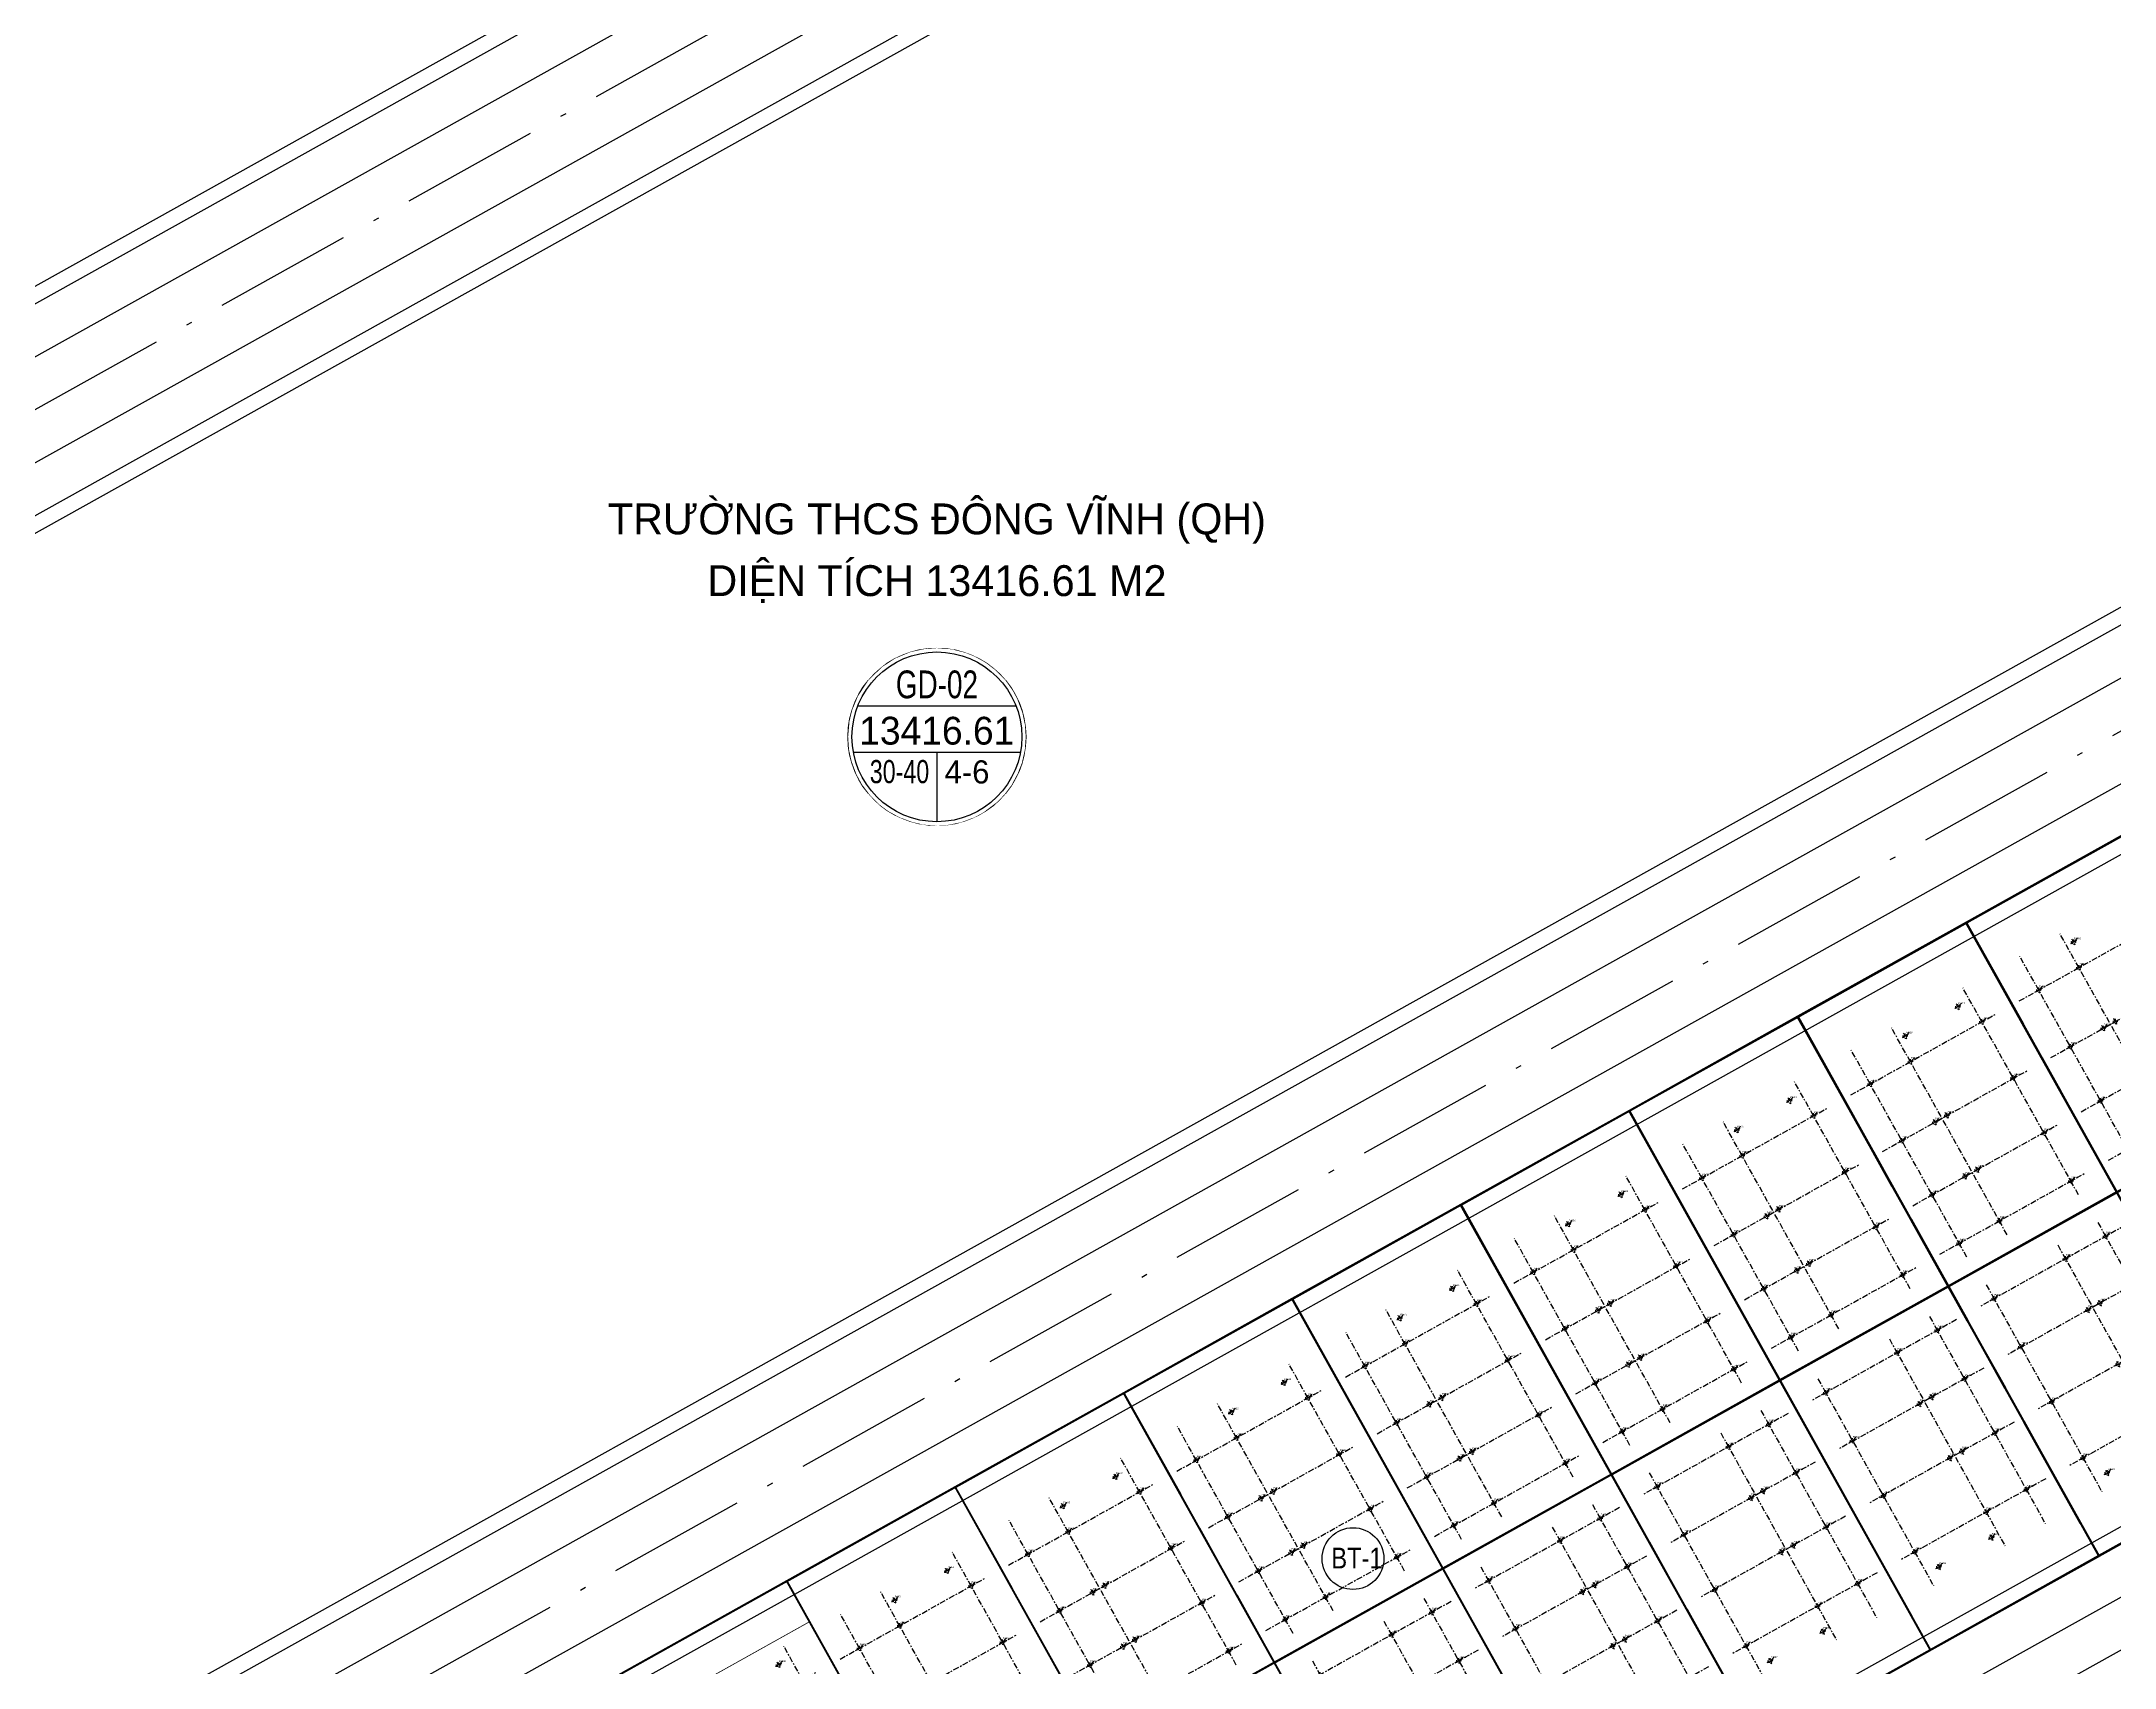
# Model space of a CAD drawing. Header units: millimetres. Extents: x 567980 to 569430, y 2065777 to 2066666.
# Drawn here: x 568931.5 to 569065.7, y 2066363.4 to 2066468.7 of the extents above; entities that cross this region are included whole.
import ezdxf
from ezdxf.enums import TextEntityAlignment as Align
from ezdxf.xclip import XClip

# ---------------------------------------------------------------- set-up
doc = ezdxf.new("R2010")
doc.units = ezdxf.units.MM
for name, pattern in [('ACAD_ISO10W100', [18.5, 12, -3, 0.5, -3]), ('CENTER', [3, 1.5, -0.5, 0.5, -0.5]), ('CENTER2', [1.125, 0.75, -0.125, 0.125, -0.125]), ('DOT', [0.25, 0, -0.25]), ('HIDDEN', [0.75, 0.5, -0.25])]:
    doc.linetypes.add(name, pattern=pattern)
for name, color, linetype in [('01.AXIS', 160, 'CENTER2'), ('BoThamCo', 94, 'Continuous'), ('CDC.01.AXIS', 160, 'CENTER2'), ('ChiaLo', 128, 'CENTER'), ('datOBt', 42, 'Continuous'), ('datTruog', 134, 'Continuous'), ('ghi_chu', 7, 'Continuous'), ('LogDg', 7, 'Continuous'), ('loKBT', 42, 'Continuous'), ('RANHGIOI', 2, 'HIDDEN'), ('TimDg', 222, 'Continuous'), ('ViaHeS', 32, 'Continuous')]:
    doc.layers.add(name, color=color, linetype=linetype)
for name, color, linetype, lineweight in [('A-KY HIEU', 34, 'Continuous', 20), ('boDnv', 54, 'Continuous', 25), ('E- RANH GIOI', 1, 'CENTER', 13), ('E- THAY', 9, 'Continuous', 20), ('kata_text', 254, 'Continuous', 30)]:
    doc.layers.add(name, color=color, linetype=linetype, lineweight=lineweight)
doc.styles.add('avantH', font='', dxfattribs={"height": 10})
doc.styles.add('avh', font='')
doc.styles.add('kata_dim', font='vnrms.shx', dxfattribs={"width": 0.66, "oblique": 7})
doc.styles.add('kata_text', font='arial.ttf', dxfattribs={"width": 0.8})
doc.styles.add('rms', font='romans.shx', dxfattribs={"width": 0.7, "bigfont": 'vns.shx'})
doc.styles.add('VNH', font='', dxfattribs={"height": 2.5})
doc.styles.get('avantH').set_extended_font_data('.VnAvantH')
doc.styles.get('avh').set_extended_font_data('.VnAvantH')
doc.styles.get('VNH').set_extended_font_data('.VnArial NarrowH')
doc.linetypes.add('ADL', pattern='A,0.125,-0.15,["++",rms,S=0.5,R=0,X=0,Y=-0.2245],-1.35,1.125', length=2.75)
doc.dimstyles.new('kata_dim_iso', dxfattribs={"dimtxt": 2.5, "dimasz": 1.5, "dimexe": 1.5, "dimexo": 2.5, "dimtad": 1, "dimdec": 0, "dimzin": 0, "dimdsep": 46, "dimtxsty": 'kata_dim', "dimblk": 'kata_block_ArchTick', "dimcen": 0.09, "dimdle": 1.2, "dimclrd": 8, "dimclre": 8, "dimclrt": 3, "dimadec": 0, "dimazin": 0, "dimtfac": 1, "dimtdec": 0, "dimtix": 1, "dimtofl": 0, "dimtmove": 0, "dimatfit": 3, "dimfxl": 3.75, "dimfxlon": 1, "dimtolj": 1, "dimtzin": 0, "dimarcsym": 0})

# ---------------------------------------------------------------- blocks, each defined once
blk = doc.blocks.new('sl')
at = {"layer": 'ghi_chu', "color": 158}
blk.add_circle((0, 0), 5.75, dxfattribs=at)
at = {"color": 158, "linetype": 'DOT'}
blk.add_wipeout([(0, 5.75), (0.97, 5.67), (1.86, 5.44), (2.47, 5.19), (3.13, 4.82), (3.79, 4.32), (4.43, 3.67), (4.91, 2.99), (5.2, 2.45), (5.53, 1.57), (5.7, 0.77), (5.75, 0), (5.69, -0.85), (5.5, -1.69), (5.23, -2.38), (4.83, -3.13), (4.38, -3.72), (3.93, -4.2), (2.99, -4.91), (2.42, -5.22), (1.54, -5.54), (0.63, -5.72), (0, -5.75), (-0.86, -5.69), (-1.59, -5.52), (-2.41, -5.22), (-3.14, -4.82), (-3.72, -4.39), (-4.31, -3.8), (-4.85, -3.09), (-5.21, -2.43), (-5.52, -1.6), (-5.69, -0.85), (-5.75, 0), (-5.66, 1.01), (-5.49, 1.72), (-5.12, 2.62), (-4.44, 3.66), (-3.55, 4.52), (-2.72, 5.07), (-1.72, 5.49), (-0.8, 5.69)], dxfattribs=at).dxf.layer = 'ghi_chu'
at = {"layer": 'ghi_chu', "color": 32}
for points in [[(-5.12, 2), (5.12, 2)], [(-5.41, -1), (5.41, -1)], [(0, -1), (0, -5.5)]]:
    blk.add_lwpolyline(points, dxfattribs=at)
at = {"layer": 'ghi_chu'}
blk.add_circle((0, 0), 5.5, dxfattribs=at)
at = {"layer": 'ghi_chu', "style": 'avh'}
for tag, height, p in [('SOLO', 1.25, (0, 2.51)), ('DT', 1.5, (-0.01, -0.49))]:
    blk.add_attdef(tag, text='', height=height, dxfattribs=at).set_placement(p, align=Align.CENTER)
blk.add_attdef('MD', text='', height=1.25, dxfattribs=at).set_placement((-0.5, -3), align=Align.RIGHT)
blk.add_attdef('TC', (0.5, -3.02), '', height=1.25, dxfattribs=at)
blk = doc.blocks.new('NEN')
at = {"layer": 'boDnv', "color": 10, "linetype": 'ADL', "ltscale": 0.25}
blk.add_lwpolyline([(348.48, 150.34), (305.78, 227.8), (296.99, 230.43), (285.1, 224.17), (143.11, 162.28), (141.06, 156.62), (188.79, 61.18), (194.58, 59.4), (346.76, 144.32)], close=True, dxfattribs=at)
at = {"layer": 'BoThamCo'}
for points in [[(349.56, 150.46), (306.46, 228.64), (296.88, 231.51), (284.67, 225.08), (142.32, 163.03), (139.97, 156.56), (188.09, 60.35), (194.69, 58.32), (347.61, 143.64)], [(428.72, -3.48), (430.67, 3.33), (425.84, 12.09), (419.06, 14.03), (356.11, -21.09), (354.18, -27.9), (359.05, -36.63), (365.85, -38.56)]]:
    blk.add_lwpolyline(points, close=True, dxfattribs=at)
at = {"layer": 'ChiaLo', "ltscale": 5}
for points in [[(407.98, 44.49), (242.27, -47.97)], [(358.71, 39.91), (378.21, 4.98)], [(347.8, 33.82), (367.29, -1.11)], [(336.88, 27.73), (356.37, -7.2)], [(325.97, 21.64), (345.46, -13.29)], [(315.05, 15.54), (334.54, -19.39)], [(315.05, 15.54), (334.54, -19.39)], [(304.14, 9.45), (323.63, -25.48)], [(293.22, 3.36), (312.71, -31.57)], [(282.31, -2.73), (301.8, -37.66)]]:
    blk.add_lwpolyline(points, dxfattribs=at)
at = {"layer": 'datTruog', "linetype": 'ByBlock'}
blk.add_lwpolyline([(360.18, 131.19), (390.11, 76.9), (388.16, 70.08), (232.3, -16.89), (225.7, -14.85), (197.94, 40.67), (200.06, 47.57), (353.4, 133.14)], close=True, dxfattribs=at)
at = {"layer": 'LogDg'}
blk.add_lwpolyline([(34.3, -348.77, -0.124666), (14.11, -339.77, 0.262937), (-5.33, -336.77, -0.009345), (-40.96, -349.47), (-145.87, -384.68, 0.405257), (-155.46, -403.23), (-146.56, -432.72), (-158.05, -436.19), (-166.57, -407.94, 0.423227), (-185.7, -398.05), (-272.08, -427.04, 0.40652), (-277.18, -436.96), (-262.95, -483.4), (-271.55, -486.03), (-285.59, -440.23, 0.421949), (-295.79, -434.99), (-422.26, -477.44, 0.346831), (-427.68, -485.73), (-426.66, -497.25, 0.109851), (-417.21, -527.05), (-422.4, -530.06, -0.109851), (-432.64, -497.78), (-433.19, -491.51, 0.484967), (-443.71, -484.63), (-484.2, -498.22, 0.36701), (-492.23, -511.51), (-484.4, -560.01), (-490.33, -560.97), (-497.43, -516.92, 0.457512), (-512.89, -507.39), (-525.34, -511.31, 0.375227), (-533.55, -524.8, 0.049445), (-523.25, -562.12), (-518.4, -576.58), (-525.52, -578.96), (-530.31, -564.66, -0.044276), (-540.22, -530.04, 0.448349), (-555.61, -520.86), (-568.85, -525.04), (-576.07, -502.15), (-552.39, -494.68, 0.333336), (-544, -482.98), (-545.86, -397.31, 0.120559), (-570, -307.2), (-621.98, -219.71, 0.334943), (-635.36, -214.24), (-686.93, -227.85), (-689.8, -216.98), (-647.96, -205.93, 0.498191), (-640.7, -188.2), (-654.38, -165.18, -0.144979), (-668.85, -108.06), (-659.85, 118.23, 0.428088), (-671.92, 130.71), (-689.22, 130.58), (-689.3, 141.83), (-670.34, 141.97, 0.400474), (-658.44, 153.49), (-657.83, 168.9), (-656.06, 189.37), (-648.59, 188.73), (-650.34, 168.43), (-650.89, 154.68, 0.425345), (-638.92, 142.2), (-621.61, 142.33, 0.402651), (-609.71, 153.94), (-609.39, 163.86, -0.019867), (-608.23, 179.94), (-606.8, 192.65), (-600.84, 191.98), (-602.26, 179.27, 0.019867), (-603.39, 163.66), (-603.68, 154.8, 0.425871), (-591.59, 142.41), (-548.36, 142.73), (-548.28, 131.48), (-592.89, 131.16, 0.401789), (-604.79, 119.58), (-607.75, 35.57, -0.005984), (-607.98, 30.72, 0.462462), (-599.18, 22.29), (-555.38, 26.8), (-554.76, 20.83), (-603.24, 15.84, 0.355613), (-610.38, 8.69), (-613.79, -24.84, 0.475348), (-605.01, -33.61), (-508.27, -23.64, 0.016072), (-476.81, -19.37, 0.37392), (-470.14, -11.26), (-470.7, 9.35), (-464.71, 9.51), (-464.24, -7.65, 0.461916), (-454.75, -15.29), (-421.58, -8.99, 0.020567), (-382.01, 0.22), (-299.76, 22.96, 0.415004), (-292.8, 35.29), (-296.97, 50.22), (-285.41, 53.45), (-281.22, 38.44, 0.413423), (-268.92, 31.49), (-169.97, 58.86, 0.427702), (-164.5, 69.05), (-169.62, 84.75), (-163.92, 86.62), (-158.48, 69.96, 0.400853), (-148.74, 64.73), (-123.9, 71.6, 0.437327), (-113.79, 91.17), (-114.46, 93.01), (-128.55, 136.15), (-105.74, 143.6), (-91.77, 100.83), (-90.91, 98.47, 0.429754), (-70.96, 89.77, 0.001079), (-63.93, 92.77, 0.001474), (-62.34, 93.45), (-47.53, 99.91, 0.386536), (-43.13, 109.73), (-48.3, 125.57), (-42.6, 127.44), (-38.08, 113.59, 0.442444), (-27.27, 108.74), (111.62, 169.28, 0.414214), (115.75, 179.81), (109.36, 194.48), (114.86, 196.88), (121.25, 182.21, 0.414214), (131.78, 178.07), (252.97, 230.89), (276.87, 241.31), (291.58, 249.06, 0.419837), (295.27, 261.37), (290.95, 269.2), (301.46, 274.99), (306.06, 266.65, 0.408717), (318.14, 263.03), (326.55, 267.46), (332.15, 256.84), (324.23, 252.66, 0.419466), (320.55, 240.35), (397.09, 101.52, 0.433643), (408.41, 98.65), (440.79, 119.39), (444.02, 114.33), (410.43, 92.81, 0.395048), (407.74, 82.21), (451.06, 3.64, -0.005576), (472.22, -35.78, 0.422017), (490.07, -41.12), (502.99, -33.92), (514.67, -54.89), (500.3, -62.89, 0.404193), (495.05, -80.18), (502.5, -94.71), (491.82, -100.19), (485.09, -87.06, 0.424556), (467.19, -81.64), (316.16, -165.91), (307.21, -171.12, 0.396001), (304.07, -181.61), (326.15, -225.74), (318.1, -229.77), (296.73, -187.04, 0.432664), (285.55, -183.7), (178.07, -246.15, 0.389772), (174.86, -256.49), (194.1, -297.13), (188.68, -299.69), (170.23, -260.73, 0.439085), (158.98, -257.24), (145.5, -265.07, -0.013452), (97.7, -291.15, 0.262926), (86.85, -307.56, -0.162068), (76.02, -333.84, 0.270323), (72.32, -353.65), (79.98, -375.07), (57.38, -383.16), (49.72, -361.74, 0.270325), (34.3, -348.77)], format="xyb", dxfattribs=at)
for points in [[(309.75, 235.09, 0.408612), (297.68, 238.71), (282.07, 230.49), (138.65, 167.97, 0.429738), (134.69, 157.06), (183.99, 58.49, 0.427514), (195.04, 55.08), (351.71, 142.5, 0.412716), (354.82, 153.35)], [(392.27, 68.94, 0.412716), (395.37, 79.78), (365.44, 134.08, 0.415712), (354.54, 137.2), (197.1, 49.35, 0.401037), (193.84, 38.79), (221.6, -16.72, 0.427514), (232.66, -20.13)], [(231.46, -36.41), (244.89, -63.27, 0.427514), (255.94, -66.68), (417.37, 23.4, 0.412716), (420.48, 34.25), (406, 60.52, 0.415712), (395.09, 63.64), (234.71, -25.85, 0.401037)], [(432.82, -4.63, 0.412716), (435.93, 6.22), (431.1, 14.98, 0.415712), (420.2, 18.1), (354.65, -18.47, 0.414214), (351.56, -29.36), (356.43, -38.09, 0.414214), (367.32, -41.18)]]:
    blk.add_lwpolyline(points, format="xyb", close=True, dxfattribs=at)
at = {"layer": 'loKBT'}
for points in [[(369.63, 46), (358.71, 39.91), (368.46, 22.44), (379.38, 28.53)], [(358.71, 39.91), (347.8, 33.82), (357.54, 16.35), (368.46, 22.44)], [(347.8, 33.82), (336.88, 27.73), (346.63, 10.26), (357.54, 16.35)], [(336.88, 27.73), (325.97, 21.64), (335.71, 4.17), (346.63, 10.26)], [(325.97, 21.64), (315.05, 15.54), (324.8, -1.92), (335.71, 4.17)], [(368.46, 22.44), (357.54, 16.35), (367.29, -1.11), (378.21, 4.98)], [(357.54, 16.35), (346.63, 10.26), (356.37, -7.2), (367.29, -1.11)], [(315.05, 15.54), (304.14, 9.45), (313.88, -8.01), (324.8, -1.92)], [(304.14, 9.45), (293.22, 3.36), (302.97, -14.1), (313.88, -8.01)], [(346.63, 10.26), (335.71, 4.17), (345.46, -13.29), (356.37, -7.2)], [(335.71, 4.17), (324.8, -1.92), (334.54, -19.39), (345.46, -13.29)], [(293.22, 3.36), (282.31, -2.73), (292.05, -20.19), (302.97, -14.1)], [(324.8, -1.92), (313.88, -8.01), (323.63, -25.48), (334.54, -19.39)], [(282.31, -2.73), (271.39, -8.82), (281.14, -26.28), (292.05, -20.19)], [(313.88, -8.01), (302.97, -14.1), (312.71, -31.57), (323.63, -25.48)]]:
    blk.add_lwpolyline(points, close=True, dxfattribs=at)
at = {"layer": 'RANHGIOI', "color": 1, "ltscale": 9, "const_width": 1}
blk.add_lwpolyline([(460, -51.3, 0.006594), (435.29, -5.05), (303.08, 234.77), (284.67, 225.08), (-55.99, 76.59), (-56.84, 76.22, -0.005137), (-90.74, 62.09), (-377.22, -17.13, -0.020567), (-418.23, -26.68), (-463.44, -35.26, -0.021218), (-506.42, -41.54), (-623.64, -53.62), (-626.46, -70.88, 0.128574), (-620.42, -135.36), (-615.5, -148.86, 0.039408), (-607.14, -167.19), (-594.17, -190.55), (-547.57, -259.49, -0.11987), (-522.7, -326.4), (-507.92, -451.95), (-504.47, -473.28), (-499.27, -471.64), (-50.48, -321.02, 0.050684), (130.42, -239.14), (301.32, -139.84)], format="xyb", close=True, dxfattribs=at)
at = {"layer": 'TimDg', "linetype": 'ACAD_ISO10W100', "ltscale": 0.75}
for points in [[(283.91, 294.4), (445.8, 0.74, -0.007517), (474.04, -52.35), (508.79, -120.12, 0.000278)], [(-618.46, -41.02), (-507.65, -29.6, 0.021218), (-465.68, -23.47), (-420.46, -14.89, 0.020567), (-380.42, -5.57), (-94.61, 73.47, 0.005041), (-61.57, 87.25, 0.001474), (-59.94, 87.95), (279.47, 235.9), (307.9, 250.87)]]:
    blk.add_lwpolyline(points, format="xyb", dxfattribs=at)
for points in [[(335.55, -254.6), (124.1, 168.18)], [(185.14, 46.12), (365.35, 146.67)], [(222.76, -29.08), (405.9, 73.11)], [(431.01, 27.57), (246.06, -75.63)], [(446.46, -0.45), (260.37, -104.29)]]:
    blk.add_lwpolyline(points, dxfattribs=at)
at = {"layer": 'ViaHeS', "elevation": 0}
blk.add_lwpolyline([(-483.36, -504.27), (-441.21, -490.12), (-436.03, -493.51), (-435.63, -498.04, 0.109851), (-424.99, -531.56), (-414.62, -525.54, -0.109851), (-423.67, -496.98), (-424.34, -489.45), (-420, -483.01), (-295.25, -441.14), (-289.04, -444.33), (-275.85, -487.35), (-258.64, -482.08), (-271.97, -438.6), (-268.7, -432.23), (-181.63, -403.01), (-172.97, -407.49), (-163.79, -437.92), (-140.81, -430.99), (-150.21, -399.85), (-145.6, -390.92), (-39.03, -355.15, 0.008545), (-6.24, -343.52, -0.249193), (12.38, -345.96, 0.09975), (30.77, -354.18, -0.256949), (45.21, -366.96), (51.73, -385.18), (85.63, -373.05), (79.11, -354.83, -0.256949), (82.17, -335.79, 0.136918), (92.61, -310.44, -0.249193), (103.31, -295.02, 0.012659), (148.51, -270.26), (162.16, -262.33), (168.62, -264.34), (185.97, -300.98), (196.81, -295.84), (179.03, -258.29), (181.22, -251.26), (287.38, -189.57), (293.94, -191.53), (314.07, -231.78), (330.17, -223.73), (309.54, -182.47), (311.62, -175.49), (319.13, -171.13), (408.28, -121.39), (412.27, -122.59), (434.35, -165.32), (442.35, -161.19), (420.14, -118.2), (421.38, -114.07), (470.33, -86.76), (479.64, -89.58), (486.48, -102.92), (507.84, -91.97), (500.5, -77.65), (503.42, -68.02), (517.59, -60.13), (500.08, -28.68), (486.97, -35.97), (477.62, -33.17, 0.0056), (456.31, 6.54), (412.32, 86.32), (414.12, 93.4), (444.83, 113.07), (439.98, 120.65), (409.77, 101.3), (403.14, 102.98), (327.71, 239.79), (330.52, 249.19), (334.95, 251.53), (323.75, 272.77), (318.93, 270.23), (309.35, 273.1), (306.71, 277.89), (285.7, 266.3), (288.11, 261.92), (285.3, 252.53), (274.27, 246.72), (129.39, 183.57), (122.81, 186.16), (117.61, 198.07), (106.61, 193.28), (111.81, 181.36), (109.22, 174.78), (26.33, 138.65), (-29.87, 114.15), (-36, 116.91), (-39.75, 128.37), (-51.15, 124.64), (-47.05, 112.09), (-50.09, 105.34), (-75.92, 94.08), (-84.51, 97.94), (-100.03, 145.47), (-134.25, 134.29), (-118.66, 86.53), (-123.23, 78.01), (-150.26, 70.53), (-156.63, 73.95), (-161.07, 87.55), (-172.48, 83.82), (-168.21, 70.75), (-171.47, 64.67), (-269.55, 37.54), (-275.71, 41.03), (-279.63, 55.06), (-302.75, 48.6), (-298.84, 34.63), (-302.32, 28.48), (-383.61, 6, -0.020567), (-422.7, -3.1), (-456.25, -9.47), (-461.3, -5.4), (-461.71, 9.6), (-473.7, 9.27), (-473.24, -7.64), (-478.03, -13.49, -0.015955), (-508.88, -17.67), (-606.15, -27.69), (-610.61, -23.23), (-607.49, 7.46), (-602.01, 12.95), (-554.45, 17.85), (-555.68, 29.79), (-600.45, 25.17), (-605.04, 29.65, 0.007073), (-604.76, 35.47), (-601.91, 116.09), (-594.67, 123.14), (-548.22, 123.48), (-548.42, 150.73), (-593.42, 150.4), (-600.49, 157.35, -0.027886), (-599.28, 178.94), (-597.86, 191.65), (-609.78, 192.99), (-611.21, 180.28, 0.019867), (-612.39, 163.96), (-612.6, 157.39), (-619.82, 150.34), (-639.32, 150.2), (-647, 158.13), (-646.6, 168.2), (-644.85, 188.41), (-659.8, 189.7), (-661.57, 169.14), (-662.01, 158.02), (-670.33, 149.97), (-689.36, 149.83), (-689.16, 122.58), (-671.42, 122.71), (-663.74, 114.78), (-672.6, -107.91, 0.144979), (-657.6, -167.1), (-644.69, -188.84), (-648.34, -197.76), (-691.84, -209.24), (-684.89, -235.59), (-633.86, -222.12), (-622.04, -226.95), (-573.26, -309.06, -0.120474), (-549.61, -397.39), (-547.84, -478.9), (-555.3, -489.31), (-577.88, -496.43), (-567.05, -530.76), (-552.74, -526.25), (-543.71, -531.72, 0.042979), (-533.84, -565.93), (-529.07, -580.15), (-514.85, -575.39), (-519.72, -560.85, -0.045576), (-529.32, -527.17), (-523.01, -516.87), (-508.25, -512.21), (-500.46, -517.02), (-493.29, -561.45), (-481.44, -559.53), (-488.88, -513.41), (-483.36, -504.27)], format="xyb", dxfattribs=at)
at = {"layer": 'ViaHeS'}
for points in [[(284.67, 225.08), (142.32, 163.03), (139.97, 156.56), (188.09, 60.35), (194.69, 58.32), (347.61, 143.64), (349.56, 150.46), (306.46, 228.64), (296.88, 231.51)], [(360.18, 131.19), (390.11, 76.9), (388.16, 70.08), (232.3, -16.89), (225.7, -14.85), (197.94, 40.67), (200.06, 47.57), (353.4, 133.14)], [(235.55, -34.54), (248.99, -61.41), (255.59, -63.44), (413.27, 24.54), (415.22, 31.36), (400.74, 57.63), (393.96, 59.57), (237.68, -27.63)], [(425.84, 12.09), (419.06, 14.03), (356.11, -21.09), (354.18, -27.9), (359.05, -36.63), (365.85, -38.56), (428.72, -3.48), (430.67, 3.33)]]:
    blk.add_lwpolyline(points, close=True, dxfattribs=at)
at = {"layer": 'ghi_chu', "style": 'avantH'}
for s, p in [('tr\xadêng thcs ®«ng vÜnh (qh)', (292.01, 65.08)), ('diÖn tÝch 13416.61 m2', (292.01, 61.08))]:
    blk.add_text(s, height=2, dxfattribs=at).set_placement(p, align=Align.CENTER)
at = {"layer": 'ghi_chu'}
ref = blk.add_blockref('sl', (292.01, 51.96), dxfattribs=at)
ref.add_attrib('DT', '13416.61', dxfattribs={"height": 1.8, "style": 'avh'}).set_placement((292, 51.46), align=Align.CENTER)
ref.add_attrib('MD', '30-40', dxfattribs={"height": 1.5, "style": 'avh', "width": 0.75}).set_placement((291.51, 48.96), align=Align.RIGHT)
ref.add_attrib('TC', '4-6', (292.51, 48.94), dxfattribs={"height": 1.5, "style": 'avh'})
ref.add_attrib('SOLO', 'gd-02', dxfattribs={"height": 1.8, "style": 'avh', "width": 0.75}).set_placement((292.01, 54.46), align=Align.CENTER)
at = {"layer": 'boDnv', "color": 10, "linetype": 'ADL', "ltscale": 0.25}
for points in [[(359.51, 130.35), (389.04, 76.78), (387.31, 70.75), (232.19, -15.8), (226.4, -14.02), (199.01, 40.75), (200.9, 46.9), (353.52, 132.06)], [(236.62, -34.45), (249.69, -60.58), (255.48, -62.36), (412.42, 25.21), (414.15, 31.24), (400.06, 56.78), (394.08, 58.5), (238.52, -28.31)]]:
    blk.add_lwpolyline(points, close=True, dxfattribs=at)
at = {"layer": 'datOBt'}
blk.add_lwpolyline([(235.55, -34.54), (248.99, -61.41), (255.59, -63.44), (413.27, 24.54), (415.22, 31.36), (400.74, 57.63), (393.96, 59.57), (237.68, -27.63)], close=True, dxfattribs=at)
blk = doc.blocks.new('A$C758D662A')
at = {"linetype": 'HIDDEN', "ltscale": 500}
for radius in [300, 200]:
    blk.add_circle((0, 0), radius, dxfattribs=at)
at = {"layer": 'CDC.01.AXIS', "ltscale": 200}
for p, q in [((437, 0), (-437, 0)), ((0, 437), (0, -437))]:
    blk.add_line(p, q, dxfattribs=at)
blk = doc.blocks.new('MB TANG 2 BT1')
at = {"layer": '01.AXIS', "ltscale": 500}
for p, q in [((7205388, 839327), (7194643, 839327)), ((7195672, 840351), (7195672, 824990)), ((7200972, 840351), (7200972, 824990)), ((7203952, 840351), (7203952, 824990)), ((7205388, 835727), (7194643, 835727)), ((7205388, 831707), (7194643, 831707)), ((7205388, 827507), (7194643, 827507))]:
    blk.add_line(p, q, dxfattribs=at)
at = {"extrusion": (0, -2.11758e-22, -1), "xscale": 0.5, "yscale": 0.5, "zscale": -0.5}
for p in [(-7195672, 839327), (-7203952, 839327), (-7195672, 835767), (-7203952, 835727), (-7195672, 831667), (-7203952, 831707), (-7195672, 827507), (-7203952, 827507), (-7196562, 825897), (-7200462, 825897)]:
    blk.add_blockref('A$C758D662A', p, dxfattribs=at)
at = {"extrusion": (0, 0, -1), "xscale": 0.4999999999999999, "yscale": 0.4999999999999999, "zscale": -0.5, "rotation": 90}
for p in [(-7200972, 839327), (-7200612, 835727), (-7201512, 835727), (-7200612, 831707), (-7201512, 831707), (-7200972, 827507)]:
    blk.add_blockref('A$C758D662A', p, dxfattribs=at)
blk = doc.blocks.new('NEN BT1')
at = {"layer": 'loKBT'}
for points in [[(-130.68, 43), (-143.18, 43), (-143.18, 23), (-130.68, 23)], [(-118.18, 43), (-130.68, 43), (-130.68, 23), (-118.18, 23)], [(-105.68, 43), (-118.18, 43), (-118.18, 23), (-105.68, 23)], [(-93.18, 43), (-105.68, 43), (-105.68, 23), (-93.18, 23)], [(-80.68, 43), (-93.18, 43), (-93.18, 23), (-80.68, 23)], [(-68.18, 43), (-80.68, 43), (-80.68, 23), (-68.18, 23)], [(-55.68, 43), (-68.18, 43), (-68.18, 23), (-55.68, 23)], [(-43.18, 43), (-55.68, 43), (-55.68, 23), (-43.18, 23)], [(-30.68, 43), (-43.18, 43), (-43.18, 23), (-30.68, 23)], [(-105.68, 23), (-118.18, 23), (-118.18, 3), (-105.68, 3)], [(-93.18, 23), (-105.68, 23), (-105.68, 3), (-93.18, 3)], [(-80.68, 23), (-93.18, 23), (-93.18, 3), (-80.68, 3)], [(-68.18, 23), (-80.68, 23), (-80.68, 3), (-68.18, 3)], [(-55.68, 23), (-68.18, 23), (-68.18, 3), (-55.68, 3)], [(-43.18, 23), (-55.68, 23), (-55.68, 3), (-43.18, 3)]]:
    blk.add_lwpolyline(points, close=True, dxfattribs=at)
blk = doc.blocks.new('kata_block_ArchTick')
at = {"color": 8}
blk.add_line((1, 0), (-1, 0), dxfattribs=at)
at = {"color": 8, "const_width": 0.15}
blk.add_lwpolyline([(-0.5, -0.5), (0.5, 0.5)], dxfattribs=at)
blk = doc.blocks.new('A$C33BC4D2A')
at = {"layer": 'A-KY HIEU', "color": 0, "const_width": 1.022}
blk.add_lwpolyline([(14.345, -292.097), (14.345, -4.903), (414.985, -4.903), (414.985, -292.097)], close=True, dxfattribs=at)
at = {"layer": 'Defpoints', "color": 125}
blk.add_lwpolyline([(0, -297), (420, -297), (420, 0), (0, 0)], close=True, dxfattribs=at)
blk = doc.blocks.new('*U58')
at = {"color": 0, "ltscale": 0.8, "style": 'kata_text', "width": 0.8, "flags": 1}
blk.add_attdef('CHU_THICH', text='', height=2.2, dxfattribs=at).set_placement((0, 0), align=Align.MIDDLE_CENTER)
at = {"color": 0, "ltscale": 0.8, "style": 'kata_text', "width": 0.8}
blk.add_attdef('TEN', text='', height=2.2, dxfattribs=at).set_placement((5, 5), align=Align.MIDDLE_CENTER)
at = {"layer": 'Defpoints'}
blk.add_leader([(0, 0), (5, 5)], dimstyle='kata_dim_iso', override={"dimasz": 0.6, "dimgap": 0.625, "dimtad": 0}, dxfattribs=at)
blk = doc.blocks.new('A$C1AAD29DE')
at = {"layer": 'kata_text', "xscale": 50, "yscale": 50, "zscale": 50}
for p, values in [((436369, -27121, 0), {'TEN': 'P4902'}), ((436710, -28781, 0), {'TEN': 'P4903'}), ((434100, -30239, 0), {'TEN': 'P4885'}), ((428841, -31327, 0), {'TEN': 'P4846'}), ((430409, -32301, 0), {'TEN': 'P4860'}), ((425426, -33235, 0), {'TEN': 'P4819'}), ((436155, -33918, 0), {'TEN': 'P4899'}), ((438292, -32724, 0), {'TEN': 'P4917'}), ((425767, -34895, 0), {'TEN': 'P4822'}), ((423156, -36354, 0), {'TEN': 'P4803'}), ((432445, -35945, 0), {'TEN': 'P4876'}), ((417895, -37436, 0), {'TEN': 'P4764'}), ((438122, -37439, 0), {'TEN': 'P4916'}), ((414479, -39344, 0), {'TEN': 'P4737'}), ((419463, -38411, 0), {'TEN': 'P4778'}), ((427349, -38838, 0), {'TEN': 'P4835'}), ((428137, -38398, 0), {'TEN': 'P4841'}), ((425212, -40032, 0), {'TEN': 'P4817'}), ((434451, -39536, 0), {'TEN': 'P4888'}), ((414820, -41004, 0), {'TEN': 'P4740'}), ((421499, -42054, 0), {'TEN': 'P4793'}), ((430105, -41919, 0), {'TEN': 'P4857'}), ((412210, -42463, 0), {'TEN': 'P4721'}), ((429316, -42359, 0), {'TEN': 'P4853'}), ((436193, -42655, 0), {'TEN': 'P4900'}), ((406946, -43553, 0), {'TEN': 'P4682'}), ((408514, -44528, 0), {'TEN': 'P4696'}), ((417191, -44507, 0), {'TEN': 'P4760'}), ((427179, -43553, 0), {'TEN': 'P4834'}), ((403531, -45462, 0), {'TEN': 'P4656'}), ((416403, -44947, 0), {'TEN': 'P4753'}), ((423505, -45645, 0), {'TEN': 'P4806'}), ((431551, -45248, 0), {'TEN': 'P4870'}), ((403872, -47121, 0), {'TEN': 'P4658'}), ((414266, -46141, 0), {'TEN': 'P4735'}), ((428941, -46707, 0), {'TEN': 'P4848'}), ((438451, -46243, 0), {'TEN': 'P4918'}), ((401261, -48580, 0), {'TEN': 'P4640'}), ((410550, -48172, 0), {'TEN': 'P4711'}), ((418370, -48468, 0), {'TEN': 'P4771'}), ((419159, -48028, 0), {'TEN': 'P4776'}), ((425247, -48764, 0), {'TEN': 'P4818'}), ((435841, -47702, 0), {'TEN': 'P4896'}), ((396000, -49662, 0), {'TEN': 'P4601'}), ((416233, -49663, 0), {'TEN': 'P4751'}), ((397568, -50637, 0), {'TEN': 'P4614'}), ((405454, -51065, 0), {'TEN': 'P4672'}), ((406242, -50624, 0), {'TEN': 'P4678'}), ((420605, -51357, 0), {'TEN': 'P4788'}), ((431199, -50295, 0), {'TEN': 'P4866'}), ((437287, -51031, 0), {'TEN': 'P4909'}), ((438076, -50591, 0), {'TEN': 'P4914'}), ((392585, -51571, 0), {'TEN': 'P4575'}), ((403317, -52259, 0), {'TEN': 'P4654'}), ((412556, -51763, 0), {'TEN': 'P4724'}), ((417995, -52816, 0), {'TEN': 'P4766'}), ((427505, -52352, 0), {'TEN': 'P4836'}), ((392926, -53231, 0), {'TEN': 'P4577'}), ((408210, -54145, 0), {'TEN': 'P4693'}), ((424895, -53811, 0), {'TEN': 'P4814'}), ((432941, -53414, 0), {'TEN': 'P4879'}), ((390315, -54689, 0), {'TEN': 'P4558'}), ((399604, -54281, 0), {'TEN': 'P4629'}), ((407421, -54586, 0), {'TEN': 'P4688'}), ((414298, -54881, 0), {'TEN': 'P4736'}), ((429267, -55506, 0), {'TEN': 'P4851'}), ((385054, -55771, 0), {'TEN': 'P4519'}), ((386622, -56746, 0), {'TEN': 'P4532'}), ((395296, -56733, 0), {'TEN': 'P4596'}), ((405284, -55780, 0), {'TEN': 'P4669'}), ((420253, -56404, 0), {'TEN': 'P4784'}), ((427130, -56700, 0), {'TEN': 'P4832'}), ((381638, -57680, 0), {'TEN': 'P4492'}), ((394508, -57174, 0), {'TEN': 'P4588'}), ((401610, -57872, 0), {'TEN': 'P4642'}), ((409656, -57475, 0), {'TEN': 'P4705'}), ((426341, -57140, 0), {'TEN': 'P4828'}), ((434947, -57005, 0), {'TEN': 'P4892'}), ((381980, -59340, 0), {'TEN': 'P4495'}), ((392371, -58368, 0), {'TEN': 'P4571'}), ((407046, -58933, 0), {'TEN': 'P4684'}), ((416556, -58470, 0), {'TEN': 'P4754'}), ((421995, -59523, 0), {'TEN': 'P4797'}), ((431234, -59027, 0), {'TEN': 'P4867'}), ((379369, -60798, 0), {'TEN': 'P4476'}), ((388658, -60390, 0), {'TEN': 'P4546'}), ((396475, -60695, 0), {'TEN': 'P4606'}), ((397264, -60254, 0), {'TEN': 'P4611'}), ((413946, -59928, 0), {'TEN': 'P4733'}), ((428309, -60661, 0), {'TEN': 'P4843'}), ((429097, -60221, 0), {'TEN': 'P4850'}), ((436983, -60649, 0), {'TEN': 'P4908'}), ((374111, -61885, 0), {'TEN': 'P4437'}), ((394338, -61889, 0), {'TEN': 'P4587'}), ((403352, -60990, 0), {'TEN': 'P4655'}), ((418318, -61623, 0), {'TEN': 'P4769'}), ((438551, -61623, 0), {'TEN': 'P4919'}), ((375679, -62860, 0), {'TEN': 'P4449'}), ((383562, -63283, 0), {'TEN': 'P4507'}), ((384350, -62842, 0), {'TEN': 'P4515'}), ((398710, -63584, 0), {'TEN': 'P4623'}), ((409304, -62522, 0), {'TEN': 'P4702'}), ((415393, -63257, 0), {'TEN': 'P4745'}), ((416181, -62817, 0), {'TEN': 'P4750'}), ((424001, -63114, 0), {'TEN': 'P4809'}), ((433290, -62706, 0), {'TEN': 'P4880'}), ((370695, -63794, 0), {'TEN': 'P4410'}), ((381425, -64477, 0), {'TEN': 'P4489'}), ((390664, -63981, 0), {'TEN': 'P4560'}), ((405610, -64579, 0), {'TEN': 'P4673'}), ((430679, -64164, 0), {'TEN': 'P4861'}), ((371036, -65454, 0), {'TEN': 'P4413'}), ((396100, -65042, 0), {'TEN': 'P4603'}), ((403000, -66037, 0), {'TEN': 'P4650'}), ((411046, -65640, 0), {'TEN': 'P4715'}), ((420285, -65144, 0), {'TEN': 'P4785'}), ((431020, -65824, 0), {'TEN': 'P4864'}), ((368426, -66912, 0), {'TEN': 'P4391'}), ((377714, -66504, 0), {'TEN': 'P4464'}), ((385529, -66804, 0), {'TEN': 'P4526'}), ((386318, -66363, 0), {'TEN': 'P4529'}), ((392406, -67099, 0), {'TEN': 'P4572'}), ((417360, -66779, 0), {'TEN': 'P4761'}), ((418148, -66338, 0), {'TEN': 'P4768'}), ((426037, -66758, 0), {'TEN': 'P4824'}), ((363165, -67994, 0), {'TEN': 'P4353'}), ((364733, -68969, 0), {'TEN': 'P4366'}), ((373407, -68956, 0), {'TEN': 'P4431'}), ((383392, -67998, 0), {'TEN': 'P4504'}), ((398358, -68631, 0), {'TEN': 'P4621'}), ((405235, -68926, 0), {'TEN': 'P4666'}), ((407372, -67732, 0), {'TEN': 'P4687'}), ((422341, -68823, 0), {'TEN': 'P4800'}), ((427605, -67732, 0), {'TEN': 'P4839'}), ((359749, -69903, 0), {'TEN': 'P4331'}), ((372619, -69397, 0), {'TEN': 'P4425'}), ((379721, -70095, 0), {'TEN': 'P4478'}), ((387764, -69693, 0), {'TEN': 'P4543'}), ((404446, -69366, 0), {'TEN': 'P4662'}), ((413052, -69231, 0), {'TEN': 'P4727'}), ((419731, -70281, 0), {'TEN': 'P4779'}), ((360090, -71563, 0), {'TEN': 'P4332'}), ((370481, -70591, 0), {'TEN': 'P4407'}), ((385154, -71151, 0), {'TEN': 'P4521'}), ((394664, -70688, 0), {'TEN': 'P4589'}), ((409339, -71253, 0), {'TEN': 'P4703'}), ((357480, -73021, 0), {'TEN': 'P4317'}), ((366768, -72613, 0), {'TEN': 'P4384'}), ((374586, -72918, 0), {'TEN': 'P4444'}), ((375374, -72477, 0), {'TEN': 'P4447'}), ((392054, -72146, 0), {'TEN': 'P4569'}), ((400100, -71749, 0), {'TEN': 'P4634'}), ((406414, -72888, 0), {'TEN': 'P4679'}), ((407202, -72447, 0), {'TEN': 'P4685'}), ((415088, -72875, 0), {'TEN': 'P4743'}), ((420072, -71941, 0), {'TEN': 'P4782'}), ((352219, -74103, 0), {'TEN': 'P4288'}), ((372449, -74112, 0), {'TEN': 'P4422'}), ((381463, -73213, 0), {'TEN': 'P4490'}), ((396426, -73841, 0), {'TEN': 'P4605'}), ((416656, -73850, 0), {'TEN': 'P4757'})]:
    blk.add_blockref('*U58', p, dxfattribs=at).add_auto_attribs(values)

msp = doc.modelspace()

# ---------------------------------------------------------------- block references
at = {"layer": 'boDnv', "extrusion": (-2.4685e-06, 4.62064e-06, 1)}
ref = msp.add_blockref('NEN', (568697.48, 2066371.7, 8.14), dxfattribs=at)
XClip(ref).set_block_clipping_path([(-95.7748162709, -416.20828746), (591.9650857092, 169.550739368)])

# ---------------------------------------------------------------- next in the draw order: linework, layer by layer
at = {"layer": 'ChiaLo', "ltscale": 5, "extrusion": (-2.4685e-06, 4.62064e-06, 1), "elevation": 8.14}
for points in [[(569106.13, 2066416.57), (568939.64, 2066323.65)], [(569106.13, 2066416.57), (568939.64, 2066323.65)], [(569106.13, 2066416.57), (568939.64, 2066323.65)], [(569045.22, 2066405.47), (569064.71, 2066370.56)], [(569045.22, 2066405.47), (569064.71, 2066370.56)], [(569045.22, 2066405.47), (569064.71, 2066370.56)]]:
    msp.add_lwpolyline(points, dxfattribs=at)
at = {"layer": 'E- RANH GIOI', "ltscale": 0.1, "extrusion": (-2.4685e-06, 4.62064e-06, 1), "const_width": 0.1, "elevation": 8.14}
for points in [[(569067.04, 2066417.68), (569056.13, 2066411.58), (569065.89, 2066394.12), (569076.8, 2066400.22)], [(569056.14, 2066411.58), (569045.22, 2066405.48), (569054.98, 2066388.03), (569065.89, 2066394.12)], [(569045.23, 2066405.49), (569034.31, 2066399.4), (569044.07, 2066381.94), (569054.98, 2066388.03)], [(569034.31, 2066399.4), (569023.4, 2066393.3), (569033.16, 2066375.84), (569044.07, 2066381.94)], [(569023.4, 2066393.31), (569012.49, 2066387.21), (569022.25, 2066369.75), (569033.16, 2066375.85)], [(569064.73, 2066370.57), (569075.65, 2066376.66), (569065.89, 2066394.12), (569054.98, 2066388.03)], [(569053.82, 2066364.48), (569064.74, 2066370.57), (569054.98, 2066388.03), (569044.07, 2066381.94)], [(569012.5, 2066387.22), (569001.58, 2066381.12), (569011.34, 2066363.66), (569022.25, 2066369.76)], [(569001.59, 2066381.13), (568990.68, 2066375.03), (569000.43, 2066357.57), (569011.34, 2066363.67)], [(569042.91, 2066358.38), (569053.82, 2066364.48), (569044.07, 2066381.94), (569033.16, 2066375.84)], [(569032, 2066352.29), (569042.91, 2066358.39), (569033.16, 2066375.85), (569022.25, 2066369.75)], [(568990.68, 2066375.04), (568979.77, 2066368.94), (568989.52, 2066351.48), (569000.43, 2066357.58)], [(568979.77, 2066368.95), (568968.86, 2066362.85), (568978.61, 2066345.39), (568989.52, 2066351.49)], [(569021.09, 2066346.2), (569032, 2066352.3), (569022.25, 2066369.76), (569011.34, 2066363.66)], [(569010.19, 2066340.11), (569021.1, 2066346.21), (569011.34, 2066363.67), (569000.43, 2066357.57)]]:
    msp.add_lwpolyline(points, close=True, dxfattribs=at)
at = {"layer": 'E- RANH GIOI', "color": 5, "ltscale": 0.05, "true_color": 0x0000fa, "extrusion": (-2.4685e-06, 4.62064e-06, 1), "const_width": 0.05, "elevation": 8.14}
msp.add_lwpolyline([(568981.23, 2066366.33), (568970.32, 2066360.23)], dxfattribs=at)
at = {"layer": 'kata_text', "extrusion": (-2.4685e-06, 4.62064e-06, 1)}
msp.add_circle((569016.43, 2066370.43, 8.14), 2, dxfattribs=at)

# ---------------------------------------------------------------- next in the draw order: block references
at = {"layer": 'E- RANH GIOI', "extrusion": (-2.4685e-06, 4.62064e-06, 1), "xscale": 2.114336868039268, "yscale": 2.114336868039268, "zscale": 2.114336868039268}
msp.add_blockref('A$C33BC4D2A', (568541.68, 2066558.17, 8.14), dxfattribs=at)
at = {"layer": 'E- THAY', "extrusion": (-2.4685e-06, 4.62064e-06, 1)}
for p, xscale, yscale, zscale, rotation in [((574946.12, 2070643.33, 8.14), 0.0009999925120666715, 0.0009999925120666715, 0.0009999925120666715, 209.1925992700182), ((574935.21, 2070637.24, 8.14), 0.0009999925120666715, 0.0009999925120666715, 0.0009999925120666715, 209.1925992700182), ((574924.31, 2070631.15, 8.14), 0.0009999925120666715, 0.0009999925120666715, 0.0009999925120666715, 209.1925992700182), ((574913.39, 2070625.05, 8.14), 0.0009999925120666715, 0.0009999925120666715, 0.0009999925120666715, 209.1925992700182), ((563185.65, 2062144.91, 8.14), 0.0009999925120666717, 0.0009999925120666717, 0.0009999925120666717, 29.1925992700183), ((574902.48, 2070618.96, 8.14), 0.0009999925120666715, 0.0009999925120666715, 0.0009999925120666715, 209.1925992700182), ((563174.75, 2062138.82, 8.14), 0.0009999925120666717, 0.0009999925120666717, 0.0009999925120666717, 29.1925992700183), ((574891.57, 2070612.87, 8.14), 0.0009999925120666715, 0.0009999925120666715, 0.0009999925120666715, 209.1925992700182), ((563163.83, 2062132.73, 8.14), 0.0009999925120666717, 0.0009999925120666717, 0.0009999925120666717, 29.1925992700183), ((574880.67, 2070606.78, 8.14), 0.0009999925120666715, 0.0009999925120666715, 0.0009999925120666715, 209.1925992700182), ((563152.92, 2062126.64, 8.14), 0.0009999925120666717, 0.0009999925120666717, 0.0009999925120666717, 29.1925992700183), ((574869.76, 2070600.69, 8.14), 0.0009999925120666715, 0.0009999925120666715, 0.0009999925120666715, 209.1925992700182), ((563142.01, 2062120.55, 8.14), 0.0009999925120666717, 0.0009999925120666717, 0.0009999925120666717, 29.1925992700183), ((574858.85, 2070594.6, 8.14), 0.0009999925120666715, 0.0009999925120666715, 0.0009999925120666715, 209.1925992700182)]:
    msp.add_blockref('MB TANG 2 BT1', p, dxfattribs=dict(at, xscale=xscale, yscale=yscale, zscale=zscale, rotation=rotation))
at = {"layer": 'kata_text', "extrusion": (-2.4685e-06, 4.62064e-06, 1), "xscale": 0.0009966571095134595, "yscale": 0.0009966571095134595, "zscale": 0.0009966571095134595}
msp.add_blockref('A$C1AAD29DE', (568628.19, 2066437.39, 8.14), dxfattribs=at)
at = {"layer": 'loKBT', "extrusion": (-2.4685e-06, 4.62064e-06, 1), "xscale": 0.9999925120666716, "yscale": 0.9999925120666716, "zscale": 0.9999925120666716, "rotation": 29.19259927001829}
msp.add_blockref('NEN BT1', (569114.8, 2066395.18, 8.14), dxfattribs=at)

# ---------------------------------------------------------------- next in the draw order: texts
at = {"layer": 'kata_text', "extrusion": (-2.4685e-06, 4.62064e-06, 1), "insert": (569015.03, 2066371.13, 0), "char_height": 1.34, "width": 17.6693, "attachment_point": 1, "text_direction": (1, 0, 2e-06), "style": 'VNH'}
msp.add_mtext('BT-1', dxfattribs=at)

doc.saveas('drawing.dxf')
